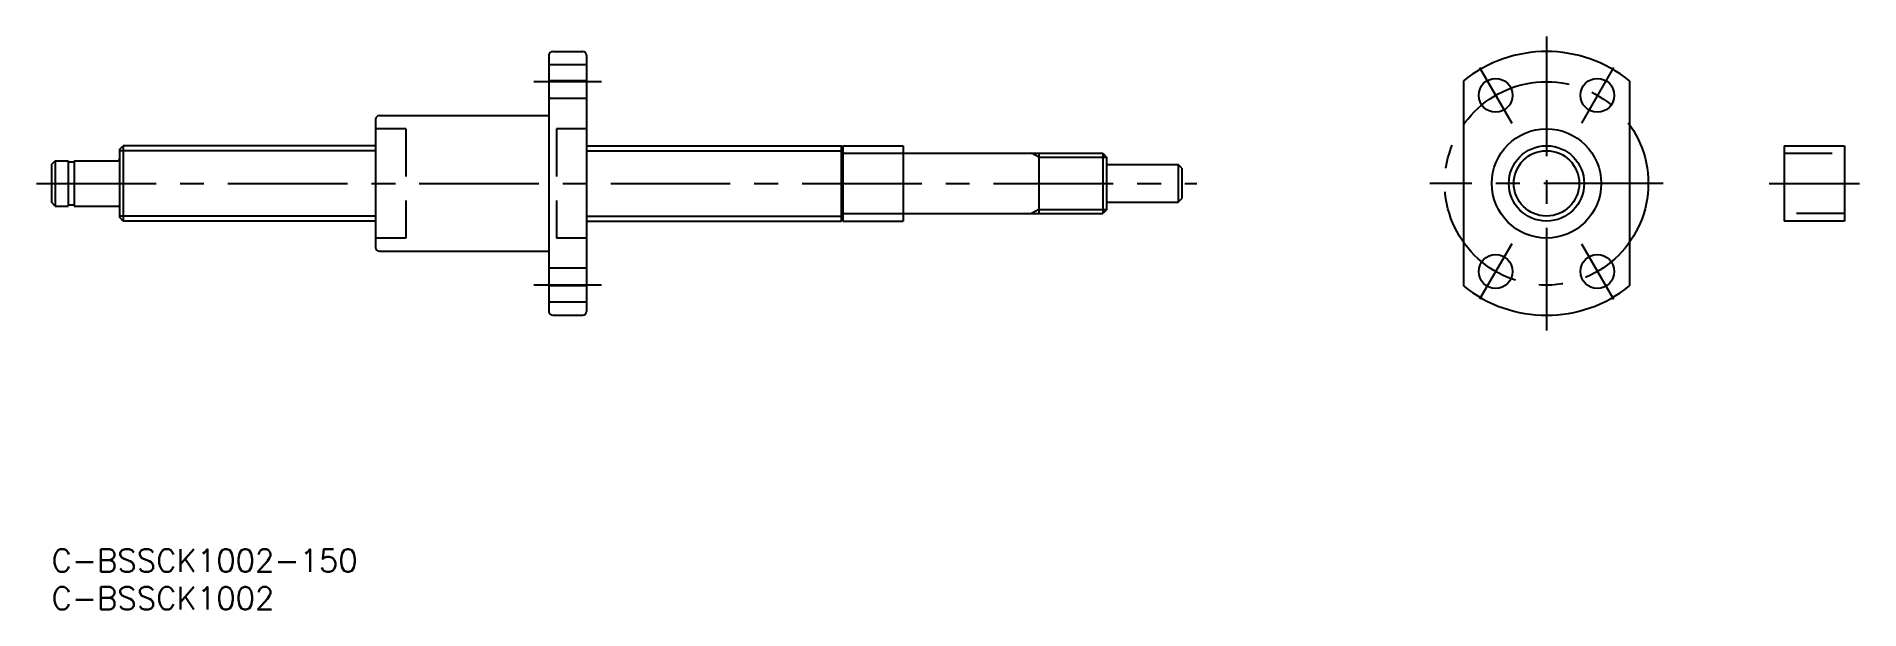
# Model space of a CAD drawing. Extents: x -2 to 240, y -8 to 68.
import ezdxf

# ---------------------------------------------------------------- set-up
doc = ezdxf.new("R2010")
doc.units = 0
doc.header["$LTSCALE"] = 0.5
for name, pattern in [('CENTER', [50.8, 31.75, -6.35, 6.35, -6.35]), ('DASHED', [19.05, 12.7, -6.35]), ('PHANTOM', [63.5, 31.75, -6.35, 6.35, -6.35, 6.35, -6.35])]:
    doc.linetypes.add(name, pattern=pattern)
doc.layers.get('0').update_dxf_attribs({"linetype": 'CONTINUOUS'})
doc.layers.add('CENTER', color=1, linetype='CENTER')
doc.styles.get("Standard").update_dxf_attribs({"font": 'txt.shx', "height": 3, "bigfont": 'bigfont.shx'})

# ---------------------------------------------------------------- blocks, each defined once
blk = doc.blocks.new('*U31')
at = {"color": 7, "linetype": 'CONTINUOUS'}
blk.add_text('C-BSSCK1002-150', height=3, dxfattribs=at).set_placement((0, -3))
blk = doc.blocks.new('*U32')
at = {"color": 7, "linetype": 'CONTINUOUS'}
blk.add_text('C-BSSCK1002', height=3, dxfattribs=at).set_placement((0, -8))

msp = doc.modelspace()

# ---------------------------------------------------------------- linework, layer by layer
at = {"color": 7, "linetype": 'CONTINUOUS'}
for p, q in [((66, 65.55), (66, 31.55)), ((66.5, 66.05), (70.5, 66.05)), ((71, 65.55), (71, 31.55)), ((71, 62.16), (66, 62.16)), ((187.38, 62.16), (187.38, 34.94)), ((209.38, 62.16), (209.38, 34.94)), ((43, 57.05), (43, 40.05)), ((43.5, 57.55), (66, 57.55)), ((9, 53.05), (9.5, 53.55)), ((43, 53.55), (9.5, 53.55)), ((9.5, 53.55), (9.5, 43.55)), ((71, 53.55), (104.8, 53.55)), ((104.8, 53.55), (104.8, 43.55)), ((104.8, 53.55), (105, 53.35)), ((105, 53.35), (105, 43.75)), ((229.92, 53.55), (229.92, 43.55)), ((229.92, 53.55), (237.92, 53.55)), ((237.92, 53.55), (237.92, 43.55)), ((0, 51.05), (0.5, 51.55)), ((0, 51.05), (0, 46.05)), ((0.5, 51.55), (0.5, 45.55)), ((0.5, 51.55), (2.2, 51.55)), ((2.2, 51.55), (2.2, 45.55)), ((2.2, 51.4), (3, 51.4)), ((3, 51.55), (3, 45.55)), ((3, 51.55), (8.8, 51.55)), ((9, 53.05), (9, 44.05)), ((105.2, 52.55), (139.5, 52.55)), ((131, 52.55), (131, 44.55)), ((139.5, 52.55), (139.5, 44.55)), ((139.5, 52.55), (140, 52.05)), ((140, 52.05), (140, 45.05)), ((140, 51.05), (149.5, 51.05)), ((149.5, 51.05), (149.5, 46.05)), ((150, 50.55), (149.5, 51.05)), ((150, 50.55), (150, 46.55)), ((0.5, 45.55), (0, 46.05)), ((140, 46.05), (149.5, 46.05)), ((149.5, 46.05), (150, 46.55)), ((0.5, 45.55), (2.2, 45.55)), ((2.2, 45.7), (3, 45.7)), ((3, 45.55), (8.8, 45.55)), ((9.5, 43.55), (9, 44.05)), ((43, 43.55), (9.5, 43.55)), ((71, 43.55), (104.8, 43.55)), ((104.8, 43.55), (105, 43.75)), ((105.2, 44.55), (139.5, 44.55)), ((140, 45.05), (139.5, 44.55)), ((237.92, 43.55), (229.92, 43.55)), ((43.5, 39.55), (66, 39.55)), ((71, 34.94), (66, 34.94)), ((66.5, 31.05), (70.5, 31.05))]:
    msp.add_line(p, q, dxfattribs=at)
at = {"color": 3, "linetype": 'DASHED'}
for p, q in [((71, 64.3), (66, 64.3)), ((71, 59.8), (66, 59.8)), ((47, 55.8), (43, 55.8)), ((47, 55.8), (47, 41.3)), ((71, 55.8), (67, 55.8)), ((67, 55.8), (67, 41.3)), ((229.92, 52.55), (237.92, 52.55)), ((237.92, 44.55), (229.92, 44.55)), ((47, 41.3), (43, 41.3)), ((71, 41.3), (67, 41.3)), ((71, 37.3), (66, 37.3)), ((71, 32.8), (66, 32.8))]:
    msp.add_line(p, q, dxfattribs=at)
at = {"color": 3, "linetype": 'PHANTOM'}
for p, q in [((105, 53.55), (105, 53.35)), ((105, 53.55), (113, 53.55)), ((113, 53.55), (113, 43.55)), ((105, 43.75), (105, 43.55)), ((105, 43.55), (113, 43.55))]:
    msp.add_line(p, q, dxfattribs=at)
at = {"color": 3, "linetype": 'CONTINUOUS'}
for p, q in [((43, 52.89), (9, 52.89)), ((71, 52.89), (105, 52.89)), ((131, 52.01), (130.06, 52.55)), ((131, 52.01), (140, 52.01)), ((43, 44.21), (9, 44.21)), ((71, 44.21), (105, 44.21)), ((131, 45.09), (130.06, 44.55)), ((131, 45.09), (140, 45.09))]:
    msp.add_line(p, q, dxfattribs=at)
at = {"color": 7, "linetype": 'CONTINUOUS'}
for centre, radius in [((191.63, 60.24), 2.25), ((205.13, 60.24), 2.25), ((198.38, 48.55), 7.25), ((198.38, 48.55), 4.34), ((191.63, 36.86), 2.25), ((205.13, 36.86), 2.25)]:
    msp.add_circle(centre, radius, dxfattribs=at)
at = {"color": 3, "linetype": 'CONTINUOUS'}
msp.add_circle((198.38, 48.55), 5, dxfattribs=at)
at = {"color": 7, "linetype": 'CONTINUOUS'}
for centre, radius, start, end in [((66.5, 65.55), 0.5, 90, 180), ((70.5, 65.55), 0.5, 0, 90), ((198.38, 48.55), 17.5, 51.0552, 128.9448), ((43.5, 57.05), 0.5, 90, 180), ((8.8, 51.75), 0.2, 270, 0), ((105.2, 52.75), 0.2, 180, 270), ((8.8, 45.35), 0.2, 0, 90), ((105.2, 44.35), 0.2, 90, 180), ((43.5, 40.05), 0.5, 180, 270), ((198.38, 48.55), 17.5, 231.0552, 308.9448), ((66.5, 31.55), 0.5, 180, 270), ((70.5, 31.55), 0.5, 270, 0)]:
    msp.add_arc(centre, radius, start, end, dxfattribs=at)
at = {"layer": 'CENTER', "color": 1, "linetype": 'CENTER'}
for p, q in [((198.38, 68.05), (198.38, 29.05)), ((189.51, 63.92), (193.76, 56.56)), ((207.26, 63.92), (203.01, 56.56)), ((73, 62.05), (64, 62.05)), ((-2, 48.55), (152, 48.55)), ((213.88, 48.55), (182.88, 48.55)), ((227.92, 48.55), (239.92, 48.55)), ((193.76, 40.54), (189.51, 33.18)), ((203.01, 40.54), (207.26, 33.18)), ((73, 35.05), (64, 35.05))]:
    msp.add_line(p, q, dxfattribs=at)
msp.add_circle((198.38, 48.55), 13.5, dxfattribs=at)

# ---------------------------------------------------------------- block references
at = {"color": 7, "linetype": 'CONTINUOUS'}
for name in ['*U31', '*U32']:
    msp.add_blockref(name, (0, 0), dxfattribs=at)

doc.saveas('drawing.dxf')
